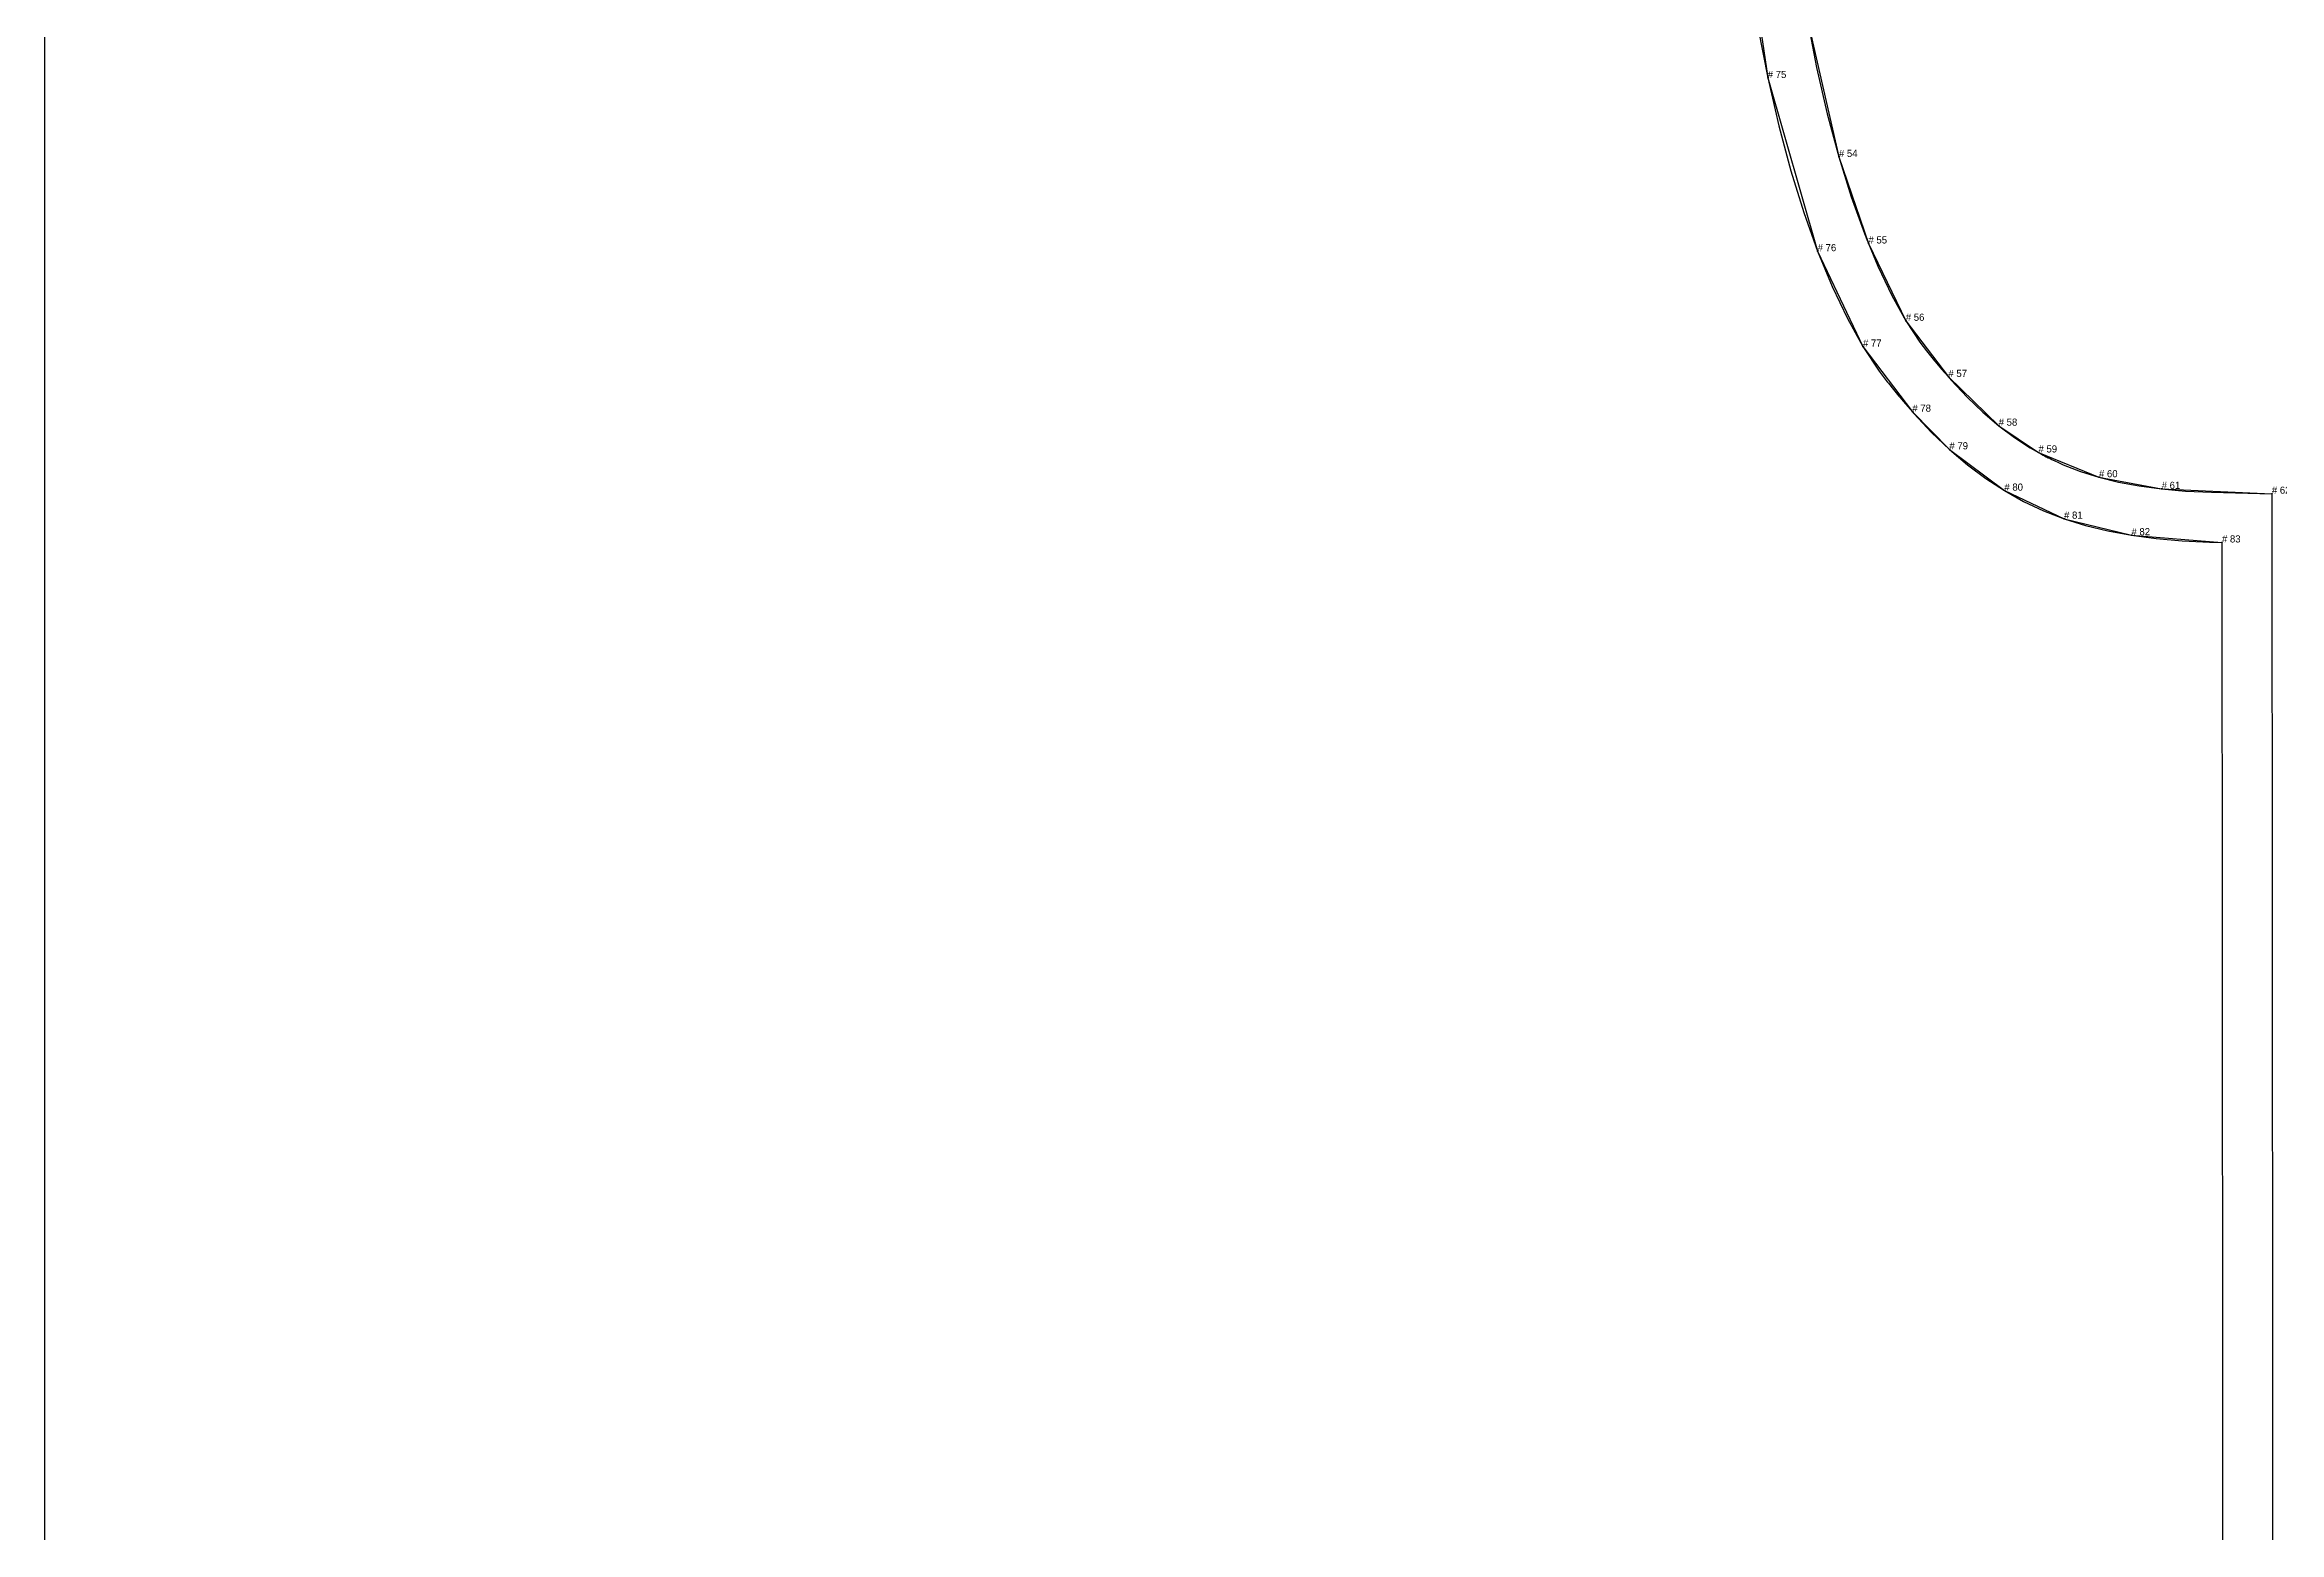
# Model space of a CAD drawing. Extents: x 0 to 1211, y -69 to 1226.
# Drawn here: x 6.3 to 319.4, y 809.9 to 1018.3 of the extents above; entities that cross this region are included whole.
import ezdxf

# ---------------------------------------------------------------- set-up
doc = ezdxf.new("R2010")
doc.units = 0

# ---------------------------------------------------------------- blocks, each defined once
blk = doc.blocks.new('piece_Detail_s500_M')
at = {"layer": '1'}
blk.add_lwpolyline([(6.35, 1209.26), (21.43, 1210.77), (48.67, 1215.54), (62.78, 1219.53), (69.56, 1222.32), (74.08, 1225.29), (254.49, 1171.11), (252.96, 1153.92), (250.14, 1116.41), (249.23, 1091.61), (249.56, 1053.2), (253.22, 1021.97), (257.69, 1002.56), (261.83, 990.43), (267.06, 979.6), (273.03, 971.73), (280.07, 964.9), (285.65, 961.15), (294.12, 957.68), (302.9, 956.05), (318.34, 955.37), (318.61, 586.72), (6.35, 586.72)], close=True, dxfattribs=at)
at = {"layer": '14'}
blk.add_lwpolyline([(6.35, 1202.24), (22.3, 1203.82), (50.26, 1208.72), (66.65, 1213.46), (71.11, 1215.32), (75.36, 1217.59), (247.01, 1166.05), (245.87, 1153.22), (243.15, 1116.78), (242.06, 1084.8), (242.03, 1067.51), (243.21, 1044.25), (247.72, 1013.62), (254.71, 989.35), (261.06, 975.98), (267.98, 966.86), (273.17, 961.59), (280.87, 955.8), (289.23, 951.87), (298.67, 949.55), (311.35, 948.54), (311.61, 593.72), (6.35, 593.72)], close=True, dxfattribs=at)
at = {"layer": '2'}
for p in [(318.34, 955.37), (311.35, 948.54)]:
    blk.add_point(p, dxfattribs=at)
at = {"layer": '3'}
for p in [(247.72, 1013.62), (257.69, 1002.56), (254.71, 989.35), (261.83, 990.43), (267.06, 979.6), (261.06, 975.98), (273.03, 971.73), (267.98, 966.86), (280.07, 964.9), (273.17, 961.59), (285.65, 961.15), (280.87, 955.8), (294.12, 957.68), (302.9, 956.05), (289.23, 951.87), (298.67, 949.55)]:
    blk.add_point(p, dxfattribs=at)
at = {"layer": '84'}
for points in [[(253.22, 1021.97), (254.57, 1015.08), (256.06, 1008.61), (257.69, 1002.56), (259.42, 996.97), (261.25, 991.85), (261.59, 991.01), (261.83, 990.43), (263.15, 987.24), (265.09, 983.14), (267.06, 979.6), (269.03, 976.6), (269.98, 975.37), (271.1, 973.97), (271.16, 973.9), (272.07, 972.84), (273.03, 971.73), (273.4, 971.29), (275.65, 968.9), (277.87, 966.78), (280.07, 964.9), (282.27, 963.24), (284.5, 961.79), (285.65, 961.15), (285.96, 960.97), (286, 960.95), (286.07, 960.91), (286.28, 960.79), (286.38, 960.74), (286.47, 960.69), (286.5, 960.67), (286.72, 960.55), (286.76, 960.52), (286.99, 960.42), (287.07, 960.38), (287.18, 960.33), (287.23, 960.31), (287.26, 960.29), (287.53, 960.16), (287.62, 960.12), (287.69, 960.09), (287.82, 960.03), (288.04, 959.93), (288.27, 959.82), (289.1, 959.43), (291.54, 958.48), (294.12, 957.68), (296.85, 957), (299.77, 956.46), (302.9, 956.05), (306.24, 955.75), (309.86, 955.57), (318.34, 955.37), (318.61, 586.72)], [(6.35, 586.72), (6.35, 1209.26)]]:
    blk.add_lwpolyline(points, dxfattribs=at)
at = {"layer": '87'}
for points in [[(246.33, 1020.73), (247.72, 1013.62), (249.27, 1006.91), (250.96, 1000.62), (252.78, 994.76), (254.71, 989.35), (256.74, 984.4), (258.87, 979.94), (261.06, 975.98), (263.32, 972.54), (264.47, 971.04), (264.62, 970.86), (265.33, 969.97), (265.72, 969.49), (266.1, 969.05), (266.23, 968.9), (266.7, 968.35), (267.08, 967.91), (267.67, 967.22), (267.98, 966.86), (268.2, 966.6), (270.68, 963.97), (273.17, 961.59), (275.69, 959.43), (278.25, 957.51), (280.87, 955.8), (283.56, 954.29), (286.35, 952.99), (289.23, 951.87), (292.24, 950.93), (295.38, 950.16), (298.67, 949.55), (302.13, 949.09), (305.77, 948.77), (309.6, 948.58), (311.35, 948.54), (311.61, 593.72)], [(6.35, 593.72), (6.35, 1202.24)]]:
    blk.add_lwpolyline(points, dxfattribs=at)
at = {"layer": '1'}
for s, p in [('# 54', (257.69, 1002.56)), ('# 55', (261.83, 990.43)), ('# 56', (267.06, 979.6)), ('# 57', (273.03, 971.73)), ('# 58', (280.07, 964.9)), ('# 59', (285.65, 961.15)), ('# 60', (294.12, 957.68)), ('# 61', (302.9, 956.05)), ('# 62', (318.34, 955.37))]:
    blk.add_text(s, height=1, dxfattribs=at).set_placement(p)
at = {"layer": '14'}
for s, p in [('# 75', (247.72, 1013.62)), ('# 76', (254.71, 989.35)), ('# 77', (261.06, 975.98)), ('# 78', (267.98, 966.86)), ('# 79', (273.17, 961.59)), ('# 80', (280.87, 955.8)), ('# 81', (289.23, 951.87)), ('# 82', (298.67, 949.55)), ('# 83', (311.35, 948.54))]:
    blk.add_text(s, height=1, dxfattribs=at).set_placement(p)

msp = doc.modelspace()

# ---------------------------------------------------------------- block references
at = {"layer": '1'}
msp.add_blockref('piece_Detail_s500_M', (0, 0), dxfattribs=at)

doc.saveas('drawing.dxf')
